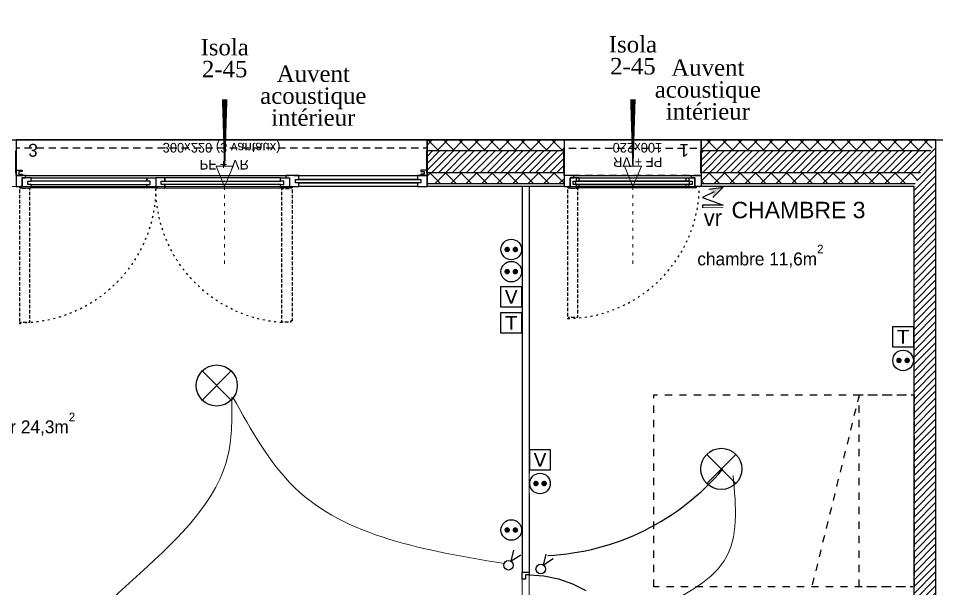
# Model space of a CAD drawing. Header units: centimetres. Extents: x -58072 to 12532, y -30603 to 6224.
# Drawn here: x 9141 to 9811, y 4590 to 5006 of the extents above; entities that cross this region are included whole.
import ezdxf

# ---------------------------------------------------------------- set-up
doc = ezdxf.new("R2010")
doc.units = ezdxf.units.CM
for name, pattern in [('ACAD_ISO03W100', [30, 12, -18]), ('Style de ligne -11', [0.347222, 0.20828, -0.138942]), ('Style de ligne -12', [0.164042, 0.054681, -0.109361]), ('Style de ligne -13', [0.147638, 0.098425, -0.049213]), ('Style de ligne -14', [0.147638, 0.098425, -0.049213]), ('Style de ligne -17', [0.347222, 0.20828, -0.138942]), ('Style de ligne -18', [0.164042, 0.054681, -0.109361]), ('VW-01', [0.41656, 0.20828, -0.20828])]:
    doc.linetypes.add(name, pattern=pattern)
doc.layers.get('0').update_dxf_attribs({"color": 252})
for name, color, linetype in [('B GÈnÈral_Hatch', 252, 'Continuous'), ('B Général', 252, 'Continuous'), ('C ANNOTATIONS-prestations', 252, 'Continuous'), ('C ANNOTATIONS-texte', 252, 'Continuous'), ('D SURFACES-shab', 252, 'Continuous'), ('prlm-VMC', 93, 'Continuous')]:
    doc.layers.add(name, color=color, linetype=linetype)
doc.layers.add('prlm-ELEC-CFA', color=1, linetype='Continuous', lineweight=25)
doc.layers.add('prlm-ELEC-CFO', color=1, linetype='Continuous', lineweight=25)
doc.layers.add('prlm-ZEROPLOT', color=254, linetype='Continuous', plot=False)
doc.styles.add('Arial', font='arial.ttf', dxfattribs={"height": 12})
doc.styles.add('Eurostile', font='Eurosti.TTF')
doc.styles.add('Eurostile (bold)', font='Eurostib.TTF')
doc.styles.add('prlm-elec-cfo', font='comic.ttf', dxfattribs={"height": 12})
doc.styles.add('prlm-vmc', font='pala.ttf', dxfattribs={"height": 14})
doc.styles.get("Standard").update_dxf_attribs({"font": 'isocp.shx', "height": 12})
pattern_1 = [(45, (0, 0), (2.4253472, -2.6458333), [])]
pattern_2 = [(225, (0, 0), (5.656854, -5.656854), []), (315, (0, 0), (-5.656854, -5.656854), [])]

# ---------------------------------------------------------------- blocks, each defined once
blk = doc.blocks.new('B 60.PF 100.220 + VR')
at = {"layer": 'B Général', "linetype": 'Continuous'}
for p, q in [((-50, 7), (-50, 17)), ((50, 7), (50, 17))]:
    blk.add_line(p, q, dxfattribs=at)
at = {"layer": 'B Général', "linetype": 'Continuous', "lineweight": 35}
for p, q in [((-50, 7), (-50, -9)), ((50, 7), (50, -9))]:
    blk.add_line(p, q, dxfattribs=at)
at = {"layer": 'B Général'}
blk.add_line((45, 9), (-45, 9), dxfattribs=at)
at = {"layer": 'B Général', "linetype": 'Style de ligne -14', "ltscale": 25.4, "flags": 128}
blk.add_lwpolyline([(47.5, 113.27), (46.5, 113.27), (46.5, 112.27), (40, 112.27), (40, 18.5), (46.5, 18.5), (46.5, 17.5), (47.5, 17.5)], close=True, dxfattribs=at)
at = {"layer": 'B Général', "flags": 128}
for points in [[(-43, 10.5), (-43, 9), (-50, 9), (-50, 17), (-45.5, 17), (-45.5, 10.5)], [(-43.5, 15.5), (43.5, 15.5), (43.5, 13), (-43.5, 13)], [(-41, 18), (41, 18), (41, 15.5), (-41, 15.5)], [(43, 10.5), (43, 9), (50, 9), (50, 17), (45.5, 17), (45.5, 10.5)], [(-41, 13), (41, 13), (41, 10.5), (-41, 10.5)]]:
    blk.add_lwpolyline(points, close=True, dxfattribs=at)
at = {"layer": 'B Général', "linetype": 'Continuous', "flags": 128}
for points in [[(-39, 15.5), (-41.5, 15.5), (-41.5, 13), (-39, 13), (-39, 10.5), (-45.5, 10.5), (-45.5, 17), (-46.5, 17), (-46.5, 18), (-39, 18)], [(39, 15.5), (41.5, 15.5), (41.5, 13), (39, 13), (39, 10.5), (45.5, 10.5), (45.5, 17), (46.5, 17), (46.5, 18), (39, 18)]]:
    blk.add_lwpolyline(points, close=True, dxfattribs=at)
at = {"layer": 'B Général', "linetype": 'Style de ligne -17', "ltscale": 25.4, "flags": 128}
blk.add_lwpolyline([(-50, 9), (50, 9), (50, -11), (-50, -11)], close=True, dxfattribs=at)
at = {"layer": 'B Général', "flags": 128}
blk.add_lwpolyline([(-50, -9), (-50, -17), (50, -17), (50, -9)], dxfattribs=at)
at = {"layer": 'B Général'}
blk.add_circle((47, 17.5), 0.5, dxfattribs=at)
at = {"layer": 'B Général', "linetype": 'Style de ligne -18', "ltscale": 25.4}
blk.add_arc((48.78, 15.78), 97.5, 90.89734, 179.2823, dxfattribs=at)
at = {"layer": 'B Général', "insert": (-21.61, 2.64), "char_height": 7.056, "attachment_point": 1, "rotation": 360, "line_spacing_factor": 0.894578, "style": 'Eurostile'}
blk.add_mtext('PF + VR', dxfattribs=at)
at = {"layer": 'C ANNOTATIONS-prestations', "attachment_point": 1, "rotation": 360, "line_spacing_factor": 0.894578}
for s, insert, char_height, style in [('1', (-41.14, -4.77), 9.41, 'Eurostile (bold)'), ('100x220', (-21.61, -7.84), 7.056, 'Eurostile')]:
    blk.add_mtext(s, dxfattribs=dict(at, insert=insert, char_height=char_height, style=style))
blk = doc.blocks.new('B 60.PF 300.220 + VR (3 vantaux)')
at = {"layer": 'B Général', "linetype": 'Continuous'}
for p, q in [((-150, 7), (-150, 17)), ((150, 7), (150, 17))]:
    blk.add_line(p, q, dxfattribs=at)
at = {"layer": 'B Général', "linetype": 'Continuous', "lineweight": 35}
for p, q in [((-150, 7), (-150, -9)), ((150, 7), (150, -9))]:
    blk.add_line(p, q, dxfattribs=at)
at = {"layer": 'B Général'}
blk.add_line((-143, 9), (47, 9), dxfattribs=at)
at = {"layer": 'B Général', "linetype": 'Style de ligne -13', "ltscale": 25.4, "flags": 128}
for points in [[(-147.5, 117), (-146.5, 117), (-146.5, 116), (-140, 116), (-140, 18.5), (-146.5, 18.5), (-146.5, 17.5), (-147.5, 17.5)], [(51.5, 115), (50.5, 115), (50.5, 116), (44, 116), (44, 18.5), (50.5, 18.5), (50.5, 17.5), (51.5, 17.5)]]:
    blk.add_lwpolyline(points, close=True, dxfattribs=at)
at = {"layer": 'B Général', "flags": 128}
for points in [[(-143, 10.5), (-143, 9), (-150, 9), (-150, 17), (-145.5, 17), (-145.5, 10.5)], [(-54.5, 18), (-139, 18), (-139, 15.5), (-54.5, 15.5)], [(-41.5, 18), (43, 18), (43, 15.5), (-41.5, 15.5)], [(56.5, 17), (56.5, 14.25), (54, 14.25), (54, 11.75), (56.5, 11.75), (56.5, 9), (47, 9), (47, 10.5), (49.5, 10.5), (49.5, 17)], [(145.5, 14.25), (54, 14.25), (54, 11.75), (145.5, 11.75)], [(143, 17), (56.5, 17), (56.5, 14.25), (143, 14.25)], [(145.5, 14.25), (143, 14.25), (143, 17), (150, 17), (150, 9), (143, 9), (143, 11.75), (145.5, 11.75)], [(-150, 9), (-150, 5), (-145.5, 5), (-145.5, 6), (-148, 6), (-148, 8), (-145.5, 8), (-145.5, 9)], [(-54.5, 13), (-139, 13), (-139, 10.5), (-54.5, 10.5)], [(-41.5, 13), (43, 13), (43, 10.5), (-41.5, 10.5)], [(143, 11.75), (56.5, 11.75), (56.5, 9), (143, 9)], [(150, 9), (150, 5), (145.5, 5), (145.5, 6), (148, 6), (148, 8), (145.5, 8), (145.5, 9)]]:
    blk.add_lwpolyline(points, close=True, dxfattribs=at)
at = {"layer": 'B Général', "linetype": 'Continuous', "flags": 128}
for points in [[(-139, 15.5), (-141.5, 15.5), (-141.5, 13), (-139, 13), (-139, 10.5), (-145.5, 10.5), (-145.5, 17), (-146.5, 17), (-146.5, 18), (-139, 18)], [(-54.5, 15.5), (-52, 15.5), (-52, 13), (-54.5, 13), (-54.5, 10.5), (-48, 10.5), (-48, 17), (-47, 17), (-47, 18), (-54.5, 18)], [(-41.5, 15.5), (-44, 15.5), (-44, 13), (-41.5, 13), (-41.5, 10.5), (-48, 10.5), (-48, 17), (-47, 17), (-47, 18), (-41.5, 18)], [(43, 15.5), (45.5, 15.5), (45.5, 13), (43, 13), (43, 10.5), (49.5, 10.5), (49.5, 17), (50.5, 17), (50.5, 18), (43, 18)]]:
    blk.add_lwpolyline(points, close=True, dxfattribs=at)
at = {"layer": 'B Général', "linetype": 'Style de ligne -11', "ltscale": 25.4, "flags": 128}
blk.add_lwpolyline([(-150, 9), (150, 9), (150, -11), (-150, -11)], close=True, dxfattribs=at)
at = {"layer": 'B Général', "flags": 128}
blk.add_lwpolyline([(150, -9), (150, -17), (-150, -17), (-150, -9)], dxfattribs=at)
at = {"layer": 'B Général'}
for centre in [(-147, 17.5), (51, 17.5)]:
    blk.add_circle(centre, 0.5, dxfattribs=at)
at = {"layer": 'B Général', "linetype": 'Style de ligne -12', "ltscale": 25.4}
for centre, start, end in [((-147, 17.5), 0.29382, 90.28792), ((51, 17.5), 94.06495, 179.70618)]:
    blk.add_arc(centre, 99, start, end, dxfattribs=at)
at = {"layer": 'B Général', "insert": (2, 4.57), "char_height": 7.056, "attachment_point": 2, "rotation": 360, "line_spacing_factor": 0.894578, "style": 'Eurostile'}
blk.add_mtext('PF + VR', dxfattribs=at)
at = {"layer": 'C ANNOTATIONS-prestations', "rotation": 360, "line_spacing_factor": 0.894578}
for s, insert, char_height, attachment_point, style in [('3', (-141.15, -4.77), 9.41, 1, 'Eurostile (bold)'), ('300x220 (3 vantaux) ', (0, -7.83), 7.0556, 2, 'Eurostile')]:
    blk.add_mtext(s, dxfattribs=dict(at, insert=insert, char_height=char_height, attachment_point=attachment_point, style=style))
blk = doc.blocks.new('xi.EA')
at = {"layer": 'prlm-VMC', "color": 0, "linetype": 'ByBlock', "lineweight": 5, "flags": 128}
blk.add_lwpolyline([(-6.17, -15), (6.17, -15), (0, 0)], close=True, dxfattribs=at)
at = {"layer": 'prlm-VMC', "color": 0, "linetype": 'ByBlock', "lineweight": -2, "flags": 128}
blk.add_lwpolyline([(0, -15, 1, 4, 0), (0, -63.63, 1, 1, 0)], format="xyseb", dxfattribs=at)
at = {"layer": 'prlm-VMC', "color": 0, "linetype": 'ByBlock', "lineweight": 5}
blk.add_solid([(0, 0), (6.17, -15), (-6.17, -15), (0, 0)], dxfattribs=at)
at = {"layer": 'prlm-ZEROPLOT', "color": 250, "linetype": 'ACAD_ISO03W100', "lineweight": 0, "ltscale": 0.2}
blk.add_lwpolyline([(0, 0), (0, 60)], dxfattribs=at)
blk = doc.blocks.new('xi.PTCE')
at = {"layer": 'prlm-ELEC-CFO', "color": 0}
for points in [[(-10.61, 10.61), (10.61, -10.61)], [(10.61, 10.61), (-10.61, -10.61)]]:
    blk.add_lwpolyline(points, dxfattribs=at)
at = {"layer": 'prlm-ELEC-CFO', "color": 0, "linetype": 'ByBlock'}
blk.add_circle((0, 0), 15, dxfattribs=at)
blk = doc.blocks.new('xi.PC')
at = {"color": 0, "lineweight": 5}
blk.add_wipeout([(-7.5, -7.5), (7.5, -7.5), (7.5, 7.5), (-7.5, 7.5)], dxfattribs=at).dxf.layer = 'prlm-ELEC-CFO'
at = {"layer": 'prlm-ELEC-CFO', "color": 0, "linetype": 'ByBlock', "lineweight": 5, "const_width": 2}
for points in [[(-4, 0, 1), (-2, 0, 1)], [(2, 0, 1), (4, 0, 1)]]:
    blk.add_lwpolyline(points, format="xyb", close=True, dxfattribs=at)
at = {"layer": 'prlm-ELEC-CFO', "color": 0, "linetype": 'ByBlock', "lineweight": -2}
blk.add_circle((0, 0), 7.5, dxfattribs=at)
blk = doc.blocks.new('xi.TV')
at = {"layer": 'prlm-ELEC-CFA', "color": 0, "linetype": 'ByBlock', "lineweight": -2, "flags": 128}
blk.add_lwpolyline([(-7.5, 7.5), (7.5, 7.5), (7.5, -7.5), (-7.5, -7.5)], close=True, dxfattribs=at)
at = {"layer": 'prlm-ELEC-CFA', "color": 0, "linetype": 'ByBlock', "insert": (0, 0), "char_height": 10, "width": 11.36, "attachment_point": 5}
blk.add_mtext('{\\fVerdana|b0|i0|c0|p34;V}', dxfattribs=at)
blk = doc.blocks.new('xi.TEL')
at = {"layer": 'prlm-ELEC-CFA', "color": 0, "linetype": 'ByBlock', "lineweight": -2, "flags": 128}
blk.add_lwpolyline([(-7.5, 7.5), (7.5, 7.5), (7.5, -7.5), (-7.5, -7.5)], close=True, dxfattribs=at)
at = {"layer": 'prlm-ELEC-CFA', "color": 0, "linetype": 'ByBlock', "insert": (0, 0), "char_height": 10, "width": 11.36, "attachment_point": 5}
blk.add_mtext('{\\fVerdana|b0|i0|c0|p34;T}', dxfattribs=at)
blk = doc.blocks.new('xi.VR')
at = {"layer": 'prlm-ELEC-CFO', "lineweight": 5}
blk.add_hatch(color=0, dxfattribs=at).paths.add_polyline_path([(-3, 6), (-0.1, 3.7), (0, 0), (7.5, 7.5)])
at = {"layer": 'prlm-ELEC-CFO', "color": 0}
for points in [[(-3, 6), (7.5, 7.5), (0, 0)], [(0.95, 4.23), (-7.5, 0), (7.5, -5.5), (-7.5, -5.5), (-7.5, -7.5), (7.5, -7.5)]]:
    blk.add_lwpolyline(points, dxfattribs=at)
blk = doc.blocks.new('xi.VV')
at = {"layer": 'prlm-ELEC-CFO', "color": 0}
blk.add_lwpolyline([(6.95, 3.42), (0.01, -1.13), (1.91, 6.95)], dxfattribs=at)
blk.add_circle((-2, -4), 3.5, dxfattribs=at)
blk = doc.blocks.new('B 60.Groupe-4-1')
at = {"layer": 'B Général', "linetype": 'VW-01', "ltscale": 25.4}
blk.add_line((70, -99.99), (-70, -65.35), dxfattribs=at)
at = {"layer": 'B Général', "linetype": 'VW-01', "ltscale": 25.4, "flags": 128}
for points in [[(-70, 50), (70, 50), (70, -140), (-70, -140)], [(-70, -99.99), (70, -99.99), (70, -140), (-70, -140)]]:
    blk.add_lwpolyline(points, close=True, dxfattribs=at)

msp = doc.modelspace()

# ---------------------------------------------------------------- hatches: boundary and pattern name
at = {"layer": 'B GÈnÈral_Hatch', "linetype": 'Continuous'}
h = msp.add_hatch(dxfattribs=at)
h.set_pattern_fill('02_ISOLANT', color=256, angle=180, style=0, pattern_type=2)
h.set_pattern_definition(pattern_2)
h.paths.add_polyline_path([(9539.081, 4909.389), (9539.081, 4917.389), (9439.037, 4917.389), (9439.037, 4909.389)])
h = msp.add_hatch(dxfattribs=at)
h.set_pattern_fill('02_ISOLANT', color=256, angle=180, style=0, pattern_type=2)
h.set_pattern_definition(pattern_2)
h.paths.add_polyline_path([(9806.72, 4909.389), (9810.484, 4917.389), (9639.081, 4917.389), (9639.081, 4909.389)])
h = msp.add_hatch(dxfattribs=at)
h.set_pattern_fill('50_BETON', color=256, style=0, pattern_type=2)
h.set_pattern_definition(pattern_1)
h.paths.add_polyline_path([(9794.484, 4299.305), (9810.484, 4299.305), (9810.484, 4917.389), (9794.484, 4883.389)])
h = msp.add_hatch(dxfattribs=at)
h.set_pattern_fill('50_BETON', color=256, style=0, pattern_type=2)
h.set_pattern_definition(pattern_1)
h.paths.add_polyline_path([(9539.081, 4893.389), (9539.081, 4909.389), (9439.037, 4909.389), (9439.037, 4893.389)])
h = msp.add_hatch(dxfattribs=at)
h.set_pattern_fill('50_BETON', color=256, style=0, pattern_type=2)
h.set_pattern_definition(pattern_1)
h.paths.add_polyline_path([(9799.19, 4893.389), (9806.72, 4909.389), (9639.081, 4909.389), (9639.081, 4893.389)])
h = msp.add_hatch(dxfattribs=at)
h.set_pattern_fill('02_ISOLANT', color=256, angle=180, style=0, pattern_type=2)
h.set_pattern_definition(pattern_2)
h.paths.add_polyline_path([(9539.081, 4885.389), (9539.081, 4893.389), (9439.037, 4893.389), (9439.037, 4885.389)])
h = msp.add_hatch(dxfattribs=at)
h.set_pattern_fill('02_ISOLANT', color=256, angle=180, style=0, pattern_type=2)
h.set_pattern_definition(pattern_2)
h.paths.add_polyline_path([(9795.425, 4885.389), (9799.19, 4893.389), (9639.081, 4893.389), (9639.081, 4885.389)])

# ---------------------------------------------------------------- linework, layer by layer
at = {"layer": 'B Général', "linetype": 'Continuous'}
for p, q in [((9539.081, 4917.389), (9439.037, 4917.389)), ((9439.037, 4917.389), (9439.037, 4883.389)), ((9539.081, 4917.389), (9439.037, 4917.389)), ((9539.081, 4917.389), (9539.081, 4883.389)), ((9810.484, 4917.389), (9639.081, 4917.389)), ((9639.081, 4917.389), (9639.081, 4883.389)), ((9810.484, 4917.389), (9639.081, 4917.389)), ((9810.484, 4299.305), (9810.484, 4917.389)), ((9539.081, 4909.389), (9439.037, 4909.389)), ((9806.72, 4909.389), (9639.081, 4909.389)), ((9539.081, 4893.389), (9439.037, 4893.389)), ((9799.19, 4893.389), (9639.081, 4893.389)), ((9539.081, 4885.389), (9439.037, 4885.389)), ((9539.081, 4885.389), (9439.037, 4885.389)), ((9539.081, 4883.389), (9439.037, 4883.389)), ((9539.081, 4883.389), (9439.037, 4883.389)), ((9508.5, 4883.389), (9508.5, 4602)), ((9508.5, 4883.389), (9508.5, 4602)), ((9513.5, 4883.389), (9513.5, 4602)), ((9513.5, 4883.389), (9513.5, 4602)), ((9795.425, 4885.389), (9639.081, 4885.389)), ((9795.425, 4885.389), (9639.081, 4885.389)), ((9794.484, 4883.389), (9639.081, 4883.389)), ((9794.484, 4883.389), (9639.081, 4883.389)), ((9794.484, 4299.305), (9794.484, 4883.389)), ((9508.5, 4602), (9513.5, 4602))]:
    msp.add_line(p, q, dxfattribs=at)
at = {"layer": 'B Général', "linetype": 'Continuous', "lineweight": 18}
for p, q in [((9810.484, 4299.305), (9810.484, 4917.389)), ((9539.081, 4909.389), (9439.037, 4909.389)), ((9806.72, 4909.389), (9639.081, 4909.389)), ((9539.081, 4893.389), (9439.037, 4893.389)), ((9799.19, 4893.389), (9639.081, 4893.389)), ((9794.484, 4299.305), (9794.484, 4883.389))]:
    msp.add_line(p, q, dxfattribs=at)
at = {"layer": 'B Général', "linetype": 'Style de ligne -18', "ltscale": 645.16}
for p, q in [((9513.5, 4600), (9524.334, 4599.273)), ((9524.334, 4599.273), (9534.982, 4597.104)), ((9534.982, 4597.104), (9545.263, 4593.53)), ((9545.263, 4593.53), (9555, 4588.612))]:
    msp.add_line(p, q, dxfattribs=at)
at = {"layer": 'B Général', "linetype": 'Continuous', "flags": 128}
msp.add_lwpolyline([(9513.5, 4602), (9513.5, 4600), (9511, 4600), (9511, 4597), (9508.5, 4597), (9508.5, 4602), (9508.5, 4602), (9508.5, 4602), (9512.786, 4602), (9512.786, 4602)], close=True, dxfattribs=at)
at = {"layer": 'D SURFACES-shab', "lineweight": 18, "flags": 128}
for points in [[(9407.344, 4366.25), (9407.344, 4306.209), (9472.344, 4306.209), (9472.344, 4366.25), (9533.344, 4366.25), (9533.344, 4466.393), (9472.344, 4466.393), (9472.344, 4471.393), (9508.5, 4471.393), (9508.5, 4883.389), (9060.483, 4883.389), (9060.484, 4433.088), (9162.344, 4433.094), (9162.344, 4306.25), (9347.344, 4306.25), (9347.344, 4366.25)], [(9513.5, 4883.389), (9513.5, 4471.393), (9794.484, 4471.393), (9794.484, 4883.389)]]:
    msp.add_lwpolyline(points, close=True, dxfattribs=at)
at = {"layer": 'prlm-ELEC-CFO', "lineweight": 13}
for points in [[(9168.344, 4419.122), (9162.077, 4517.368), (9293.974, 4688.233), (9296.459, 4729.667)], [(9297.357, 4729.64), (9342.35, 4663.823), (9495.21, 4608.285)], [(9584.027, 4477.645), (9560.294, 4537.283), (9655.929, 4610.355), (9662.432, 4672.57)]]:
    msp.add_spline(points, degree=3, dxfattribs=at)
at = {"layer": 'prlm-ZEROPLOT'}
msp.add_lwpolyline([(8418.485, 4917.388), (10859.388, 4917.388), (10859.389, 3517.39), (9818.485, 3517.39), (9818.485, 2192.491), (8418.485, 2192.491)], close=True, dxfattribs=at)

# ---------------------------------------------------------------- block references
at = {"layer": 'B Général', "xscale": -1, "rotation": 180}
msp.add_blockref('B 60.PF 300.220 + VR (3 vantaux)', (9289.037, 4900.389), dxfattribs=at)
at = {"layer": 'B Général'}
for name, p, rotation in [('B 60.PF 100.220 + VR', (9589.081, 4900.389), 180), ('B 60.Groupe-4-1', (9654.484, 4661.393), 90)]:
    msp.add_blockref(name, p, dxfattribs=dict(at, rotation=rotation))
at = {"layer": 'prlm-ELEC-CFA'}
msp.add_blockref('xi.TEL', (9500.5, 4783.911), dxfattribs=at)
at = {"layer": 'prlm-ELEC-CFO'}
for name, p in [('xi.VR', (9647.65, 4875.389)), ('xi.PTCE', (9285.52, 4738.234)), ('xi.PTCE', (9653.814, 4677.383)), ('xi.VV', (9500.5, 4611.09)), ('xi.VV', (9524.045, 4608.322))]:
    msp.add_blockref(name, p, dxfattribs=at)
at = {"layer": 'prlm-VMC'}
for p, rotation in [((9291.301, 4883.389), 179.9999999999161), ((9589.281, 4883.389), 180.0000000001322)]:
    msp.add_blockref('xi.EA', p, dxfattribs=dict(at, rotation=rotation))

# ---------------------------------------------------------------- texts
at = {"lineweight": 25, "style": 'Arial'}
msp.add_text('CHAMBRE 3', height=12, dxfattribs=at).set_placement((9661.245, 4860.278))
at = {"layer": 'C ANNOTATIONS-texte', "char_height": 9.40741, "attachment_point": 1, "line_spacing_factor": 0.894578, "style": 'Eurostile'}
for s, insert, width in [('chambre 11,6m{\\H0.6667x;\\S2^ ;}', (9636.324, 4840.935), 212.24501), ('séjour 24,3m{\\H0.6667x;\\S2^ ;}', (9104.777, 4718.411), 204.24501)]:
    msp.add_mtext(s, dxfattribs=dict(at, insert=insert, width=width))
at = {"layer": 'prlm-VMC', "insert": (9291.301, 4977.054), "char_height": 12, "width": 20.51, "attachment_point": 5, "line_spacing_factor": 0.8, "style": 'prlm-vmc', "bg_fill": 3, "box_fill_scale": 1.1, "bg_fill_color": 256, "bg_fill_transparency": 0}
msp.add_mtext('Isola\\P2-45', dxfattribs=at)
at = {"layer": 'prlm-VMC', "char_height": 12, "width": 20.51, "attachment_point": 5, "line_spacing_factor": 0.8, "style": 'prlm-vmc', "bg_fill": 2}
for insert in [(9643.995, 4954.155), (9355.997, 4949.658)]:
    msp.add_mtext('Auvent acoustique intérieur', dxfattribs=dict(at, insert=insert))

# ---------------------------------------------------------------- next in the draw order: block references
at = {"layer": 'prlm-ELEC-CFO'}
for p in [(9500.5, 4837.477), (9786.484, 4756.503), (9521.5, 4666.712), (9500.5, 4632.754)]:
    msp.add_blockref('xi.PC', p, dxfattribs=at)

# ---------------------------------------------------------------- next in the draw order: texts
at = {"layer": 'prlm-ELEC-CFO', "lineweight": 20, "insert": (9647.65, 4860.671), "char_height": 12, "attachment_point": 5, "line_spacing_factor": 0.8, "style": 'prlm-elec-cfo', "bg_fill": 3, "box_fill_scale": 1.1, "bg_fill_color": 256, "bg_fill_transparency": 0}
msp.add_mtext('vr', dxfattribs=at)
at = {"layer": 'prlm-VMC', "insert": (9589.281, 4979.149), "char_height": 12, "width": 20.51, "attachment_point": 5, "line_spacing_factor": 0.8, "style": 'prlm-vmc', "bg_fill": 3, "box_fill_scale": 1.1, "bg_fill_color": 256, "bg_fill_transparency": 0}
msp.add_mtext('Isola\\P2-45', dxfattribs=at)

# ---------------------------------------------------------------- next in the draw order: linework, layer by layer
at = {"layer": 'prlm-ELEC-CFO', "lineweight": 25}
msp.add_arc((9518.412, 4792.77), 178.83, 272.792102, 319.80157, dxfattribs=at)
at = {"layer": 'prlm-ZEROPLOT'}
msp.add_lwpolyline([(8418.485, 4917.388), (11031.388, 4917.388), (11031.388, 5117.389), (8418.485, 5117.389)], close=True, dxfattribs=at)

# ---------------------------------------------------------------- next in the draw order: block references
at = {"layer": 'prlm-ELEC-CFA'}
for name, p in [('xi.TEL', (9786.484, 4773.792)), ('xi.TV', (9521.5, 4684.001))]:
    msp.add_blockref(name, p, dxfattribs=at)
at = {"layer": 'prlm-ELEC-CFO'}
msp.add_blockref('xi.PC', (9500.5, 4821.334), dxfattribs=at)

# ---------------------------------------------------------------- next in the draw order: block references
at = {"layer": 'prlm-ELEC-CFA'}
msp.add_blockref('xi.TV', (9500.5, 4802.99), dxfattribs=at)

doc.saveas('drawing.dxf')
